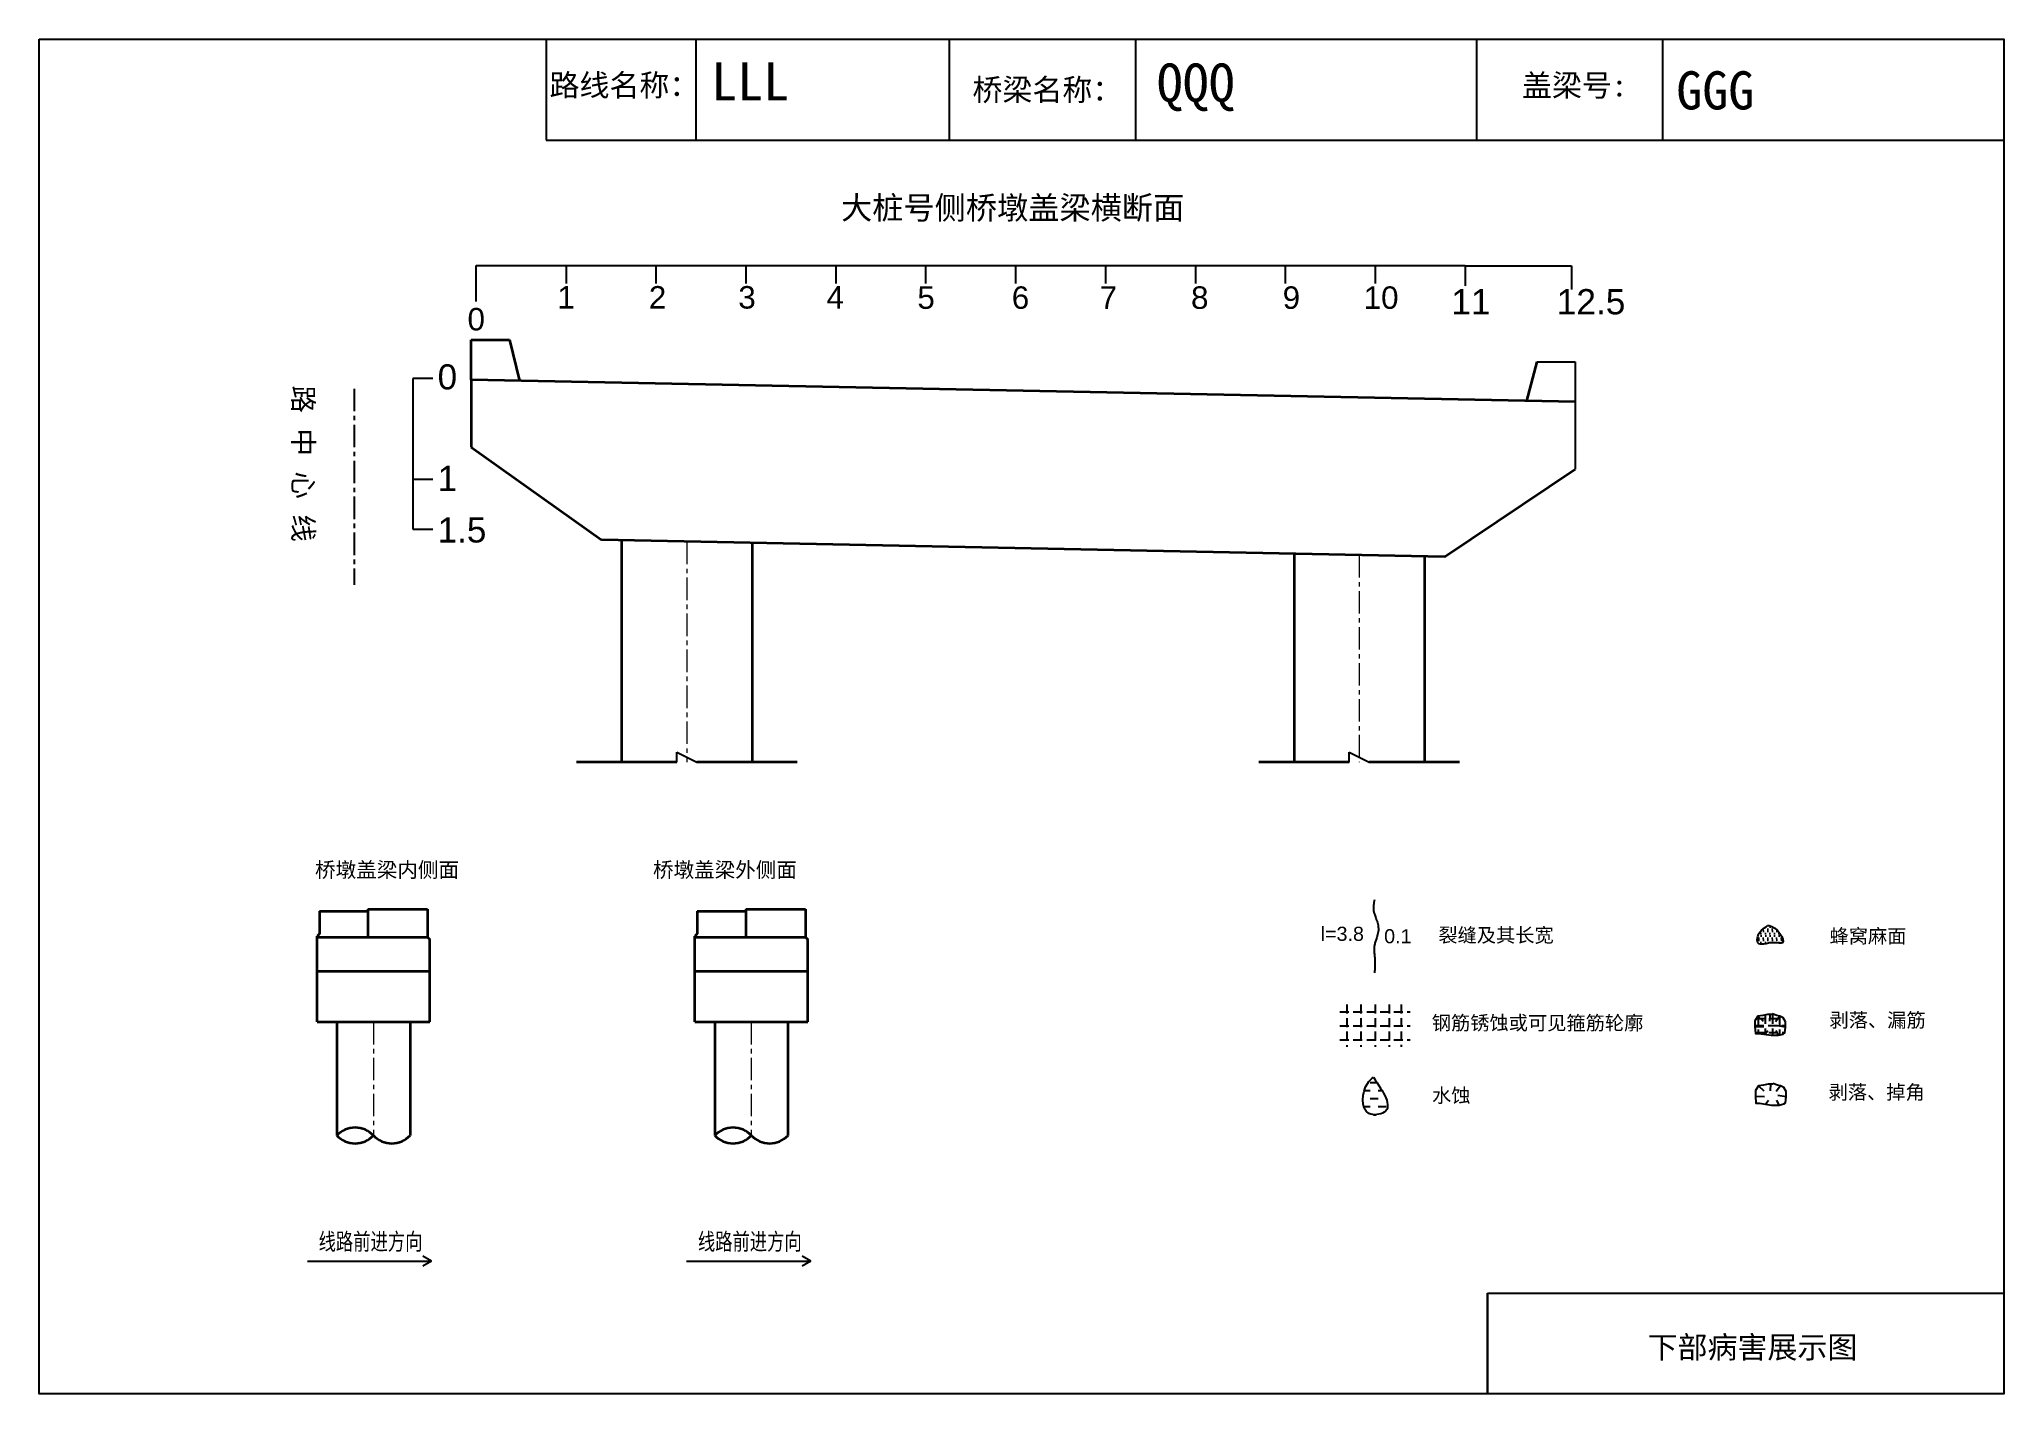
# Model space of a CAD drawing. Header units: millimetres. Extents: x 0 to 219, y 0 to 151.
import ezdxf
from ezdxf.enums import TextEntityAlignment as Align

# ---------------------------------------------------------------- set-up
doc = ezdxf.new("R2010")
doc.units = ezdxf.units.MM
for name, pattern in [('CENTER', [2, 1.25, -0.25, 0.25, -0.25]), ('DASHED', [0.75, 0.5, -0.25]), ('EBG_CENTER', [1.1, 0.8, -0.15, 0, -0.15])]:
    doc.linetypes.add(name, pattern=pattern)
doc.layers.add('Center', color=3, linetype='EBG_CENTER', lineweight=18)
doc.layers.add('中粗实线', color=4, linetype='Continuous', lineweight=35)
for name, color, linetype in [('加固措施', 7, 'Continuous'), ('图层1', 7, 'Continuous'), ('文字', 1, 'Continuous'), ('病害', 5, 'Continuous')]:
    doc.layers.add(name, color=color, linetype=linetype)
doc.styles.add('HAN', font='', dxfattribs={"width": 0.75})
doc.styles.get("Standard").update_dxf_attribs({"font": 'arial.ttf'})
doc.styles.add('汉字', font='')
doc.styles.get('HAN').set_extended_font_data('SimSun')
doc.styles.get('汉字').set_extended_font_data('SimSun')

# ---------------------------------------------------------------- blocks, each defined once
blk = doc.blocks.new('88888')
for p, q in [((1245.415, -3599.279), (1245.261, -3599.19)), ((1243.215, -3599.279), (1245.415, -3599.279)), ((1245.415, -3599.279), (1245.261, -3599.367))]:
    blk.add_line(p, q)
at = {"layer": '文字', "color": 0, "style": 'HAN', "width": 0.75}
blk.add_text('线路前进方向', height=0.3, dxfattribs=at).set_placement((1244.335, -3599.082), align=Align.CENTER)
blk = doc.blocks.new('adfsd')
at = {"lineweight": -2, "ltscale": 0.5}
for p, q in [((1140.897, -3083.694), (1140.936, -3083.729)), ((1140.983, -3083.682), (1140.981, -3083.729)), ((1141.053, -3083.694), (1141.022, -3083.735)), ((1140.876, -3083.768), (1140.94, -3083.769)), ((1140.948, -3083.824), (1140.969, -3083.796)), ((1141.045, -3083.83), (1141.028, -3083.796)), ((1141.094, -3083.772), (1141.036, -3083.763))]:
    blk.add_line(p, q, dxfattribs=at)
blk.add_lwpolyline([(1141, -3083.682), (1140.967, -3083.682), (1140.934, -3083.69), (1140.897, -3083.694), (1140.876, -3083.727), (1140.876, -3083.768), (1140.88, -3083.818), (1140.905, -3083.818), (1140.991, -3083.83), (1141.045, -3083.83), (1141.078, -3083.822), (1141.09, -3083.814), (1141.094, -3083.772), (1141.094, -3083.735), (1141.078, -3083.707), (1141.053, -3083.694), (1141.033, -3083.69), (1141, -3083.678)], dxfattribs=at)

msp = doc.modelspace()

# ---------------------------------------------------------------- hatches: boundary and pattern name
at = {"layer": '加固措施', "lineweight": -2}
h = msp.add_hatch(dxfattribs=at)
h.set_pattern_fill('DOTS', scale=0.313686)
h.set_pattern_definition([(0, (-1703.5158, -93.9647), (0.24898807, 0.49797614), [0, -0.49797614])])
edge = h.paths.add_edge_path()
edge.add_spline(control_points=[(192.24, 52.07), (191.77, 51.75), (191.11, 51.29), (191.04, 49.61), (192.6, 50.38), (194.73, 49.78), (193.15, 52.11), (192.29, 52.07), (192.24, 52.07)], knot_values=[0, 0, 0, 0, 5.205471, 7.397577, 12.944796, 16.169923, 23.88441, 24.400432, 24.400432, 24.400432, 24.400432], degree=3, periodic=0)
h = msp.add_hatch(dxfattribs=at)
h.set_pattern_fill('DASH', color=256, scale=0.282317)
h.set_pattern_definition([(0, (-1557.7293, -79.2157), (0.89635705, 0.89635705), [0.89635705, -0.89635705])])
edge = h.paths.add_edge_path()
edge.add_spline(control_points=[(148.39, 35.2), (148.17, 35), (147.12, 34.07), (146.84, 30.7), (151.05, 31.3), (149.49, 33.58), (148.39, 35.2)], knot_values=[0, 0, 0, 0, 3.237042, 15.187225, 21.182779, 35.601669, 35.601669, 35.601669, 35.601669], degree=3, periodic=0)
at = {"layer": '病害', "lineweight": -2}
h = msp.add_hatch(dxfattribs=at)
h.set_pattern_fill('DOTS', color=4, scale=0.313686, style=0)
h.set_pattern_definition([(0, (-3005.00644, -279.48155), (0.24898807, 0.49797614), [0, -0.49797614])])
edge = h.paths.add_edge_path()
edge.add_spline(control_points=[(192.24, 52.07), (191.77, 51.75), (191.11, 51.29), (191.04, 49.61), (192.6, 50.38), (194.73, 49.78), (193.15, 52.11), (192.29, 52.07), (192.24, 52.07)], knot_values=[0, 0, 0, 0, 1.041094, 1.479515, 2.588959, 3.233985, 4.776882, 4.880086, 4.880086, 4.880086, 4.880086], degree=3, periodic=0)

# ---------------------------------------------------------------- linework, layer by layer
at = {"color": 0, "linetype": 'ByBlock'}
for p, q in [((0, 150.65), (218.51, 150.65)), ((0, 0), (0, 150.65)), ((56.37, 150.65), (56.37, 139.45)), ((101.21, 150.65), (101.21, 139.45)), ((159.86, 150.65), (159.86, 139.45)), ((180.57, 150.63), (180.57, 139.43)), ((218.51, 150.65), (218.51, 0)), ((56.37, 139.45), (218.51, 139.45)), ((161.09, 0), (161.09, 11.2)), ((161.09, 11.2), (218.51, 11.2)), ((218.51, 0), (0, 0))]:
    msp.add_line(p, q, dxfattribs=at)
at = {"color": 0}
for p, q in [((48.59, 121.49), (48.59, 125.49)), ((48.59, 125.49), (58.59, 125.49)), ((58.59, 125.49), (58.59, 123.49)), ((58.59, 125.49), (68.59, 125.49)), ((68.59, 125.49), (78.59, 125.49)), ((68.59, 125.49), (68.59, 123.49)), ((78.59, 125.49), (88.59, 125.49)), ((78.59, 125.49), (78.59, 123.49)), ((88.59, 125.49), (98.59, 125.49)), ((88.59, 125.49), (88.59, 123.49)), ((98.59, 125.49), (108.59, 125.49)), ((98.59, 125.49), (98.59, 123.49)), ((108.59, 125.49), (118.59, 125.49)), ((108.59, 125.49), (108.59, 123.49)), ((118.59, 125.49), (128.59, 125.49)), ((118.59, 125.49), (118.59, 123.49)), ((128.59, 125.49), (138.59, 125.49)), ((128.59, 125.49), (128.59, 123.49)), ((128.59, 125.49), (136.59, 125.49)), ((138.59, 125.49), (148.59, 125.49)), ((138.59, 125.49), (138.59, 123.49)), ((138.59, 125.49), (140.59, 125.49)), ((148.59, 125.49), (158.59, 125.49)), ((148.59, 125.49), (148.59, 123.49)), ((158.6, 125.46), (158.6, 123.22)), ((43.78, 112.91), (41.55, 112.91)), ((41.55, 112.91), (41.55, 96.16)), ((41.55, 101.74), (43.78, 101.74)), ((41.55, 96.16), (43.78, 96.16)), ((70.91, 70.26), (70.91, 71.37)), ((145.71, 70.26), (145.71, 71.37))]:
    msp.add_line(p, q, dxfattribs=at)
at = {"linetype": 'ByBlock'}
for p, q in [((158.6, 125.46), (170.42, 125.46)), ((170.42, 125.46), (170.42, 122.82)), ((166.56, 114.79), (170.83, 114.79)), ((170.83, 114.79), (170.83, 110.32)), ((170.83, 110.32), (170.83, 102.84)), ((70.91, 71.37), (73.14, 70.26)), ((145.71, 71.37), (147.94, 70.26))]:
    msp.add_line(p, q, dxfattribs=at)
at = {"color": 1, "linetype": 'CENTER', "ltscale": 2}
msp.add_line((35.03, 111.78), (35.03, 89.99), dxfattribs=at)
at = {"color": 1, "linetype": 'DASHED', "ltscale": 2}
for p, q in [((144.66, 42.49), (152.5, 42.49)), ((145.44, 43.28), (145.44, 38.57)), ((147.01, 43.28), (147.01, 38.57)), ((148.58, 43.28), (148.58, 38.57)), ((150.15, 43.28), (150.15, 38.57)), ((151.49, 43.29), (151.49, 38.58)), ((190.98, 41.74), (194.02, 41.74)), ((191.2, 42.01), (191.2, 40.07)), ((191.99, 42.13), (191.99, 39.97)), ((192.77, 42.13), (192.77, 39.87)), ((193.56, 42.01), (193.56, 39.9)), ((144.66, 40.92), (152.5, 40.92)), ((144.66, 39.36), (152.5, 39.36)), ((190.82, 40.96), (194.24, 40.96)), ((190.88, 40.17), (194.18, 40.17))]:
    msp.add_line(p, q, dxfattribs=at)
at = {"color": 0, "linetype": 'ByBlock'}
msp.add_lwpolyline([(0, 150.65), (218.51, 150.65), (218.51, 0), (0, 0)], close=True, dxfattribs=at)
at = {"lineweight": -2}
msp.add_spline([(192.24, 52.07), (191.15, 50.86), (191.15, 50.17), (192.89, 50.17), (193.9, 50.17), (192.4, 52.07), (192.24, 52.07)], degree=3, dxfattribs=at)
at = {"layer": 'Center', "color": 1, "linetype": 'CENTER', "ltscale": 2}
for p, q in [((72.03, 94.77), (72.03, 70.26)), ((146.83, 93.27), (146.83, 70.26)), ((37.17, 41.36), (37.17, 28.72)), ((79.2, 41.36), (79.2, 28.72))]:
    msp.add_line(p, q, dxfattribs=at)
at = {"layer": '中粗实线', "color": 0}
for p, q in [((48.03, 112.78), (48.03, 117.24)), ((48.03, 117.24), (52.3, 117.24)), ((52.3, 117.24), (53.42, 112.67)), ((166.56, 114.79), (165.44, 110.43)), ((48.03, 112.78), (48.03, 105.3)), ((170.83, 110.32), (48.03, 112.78)), ((48.03, 105.3), (62.54, 94.96)), ((156.32, 93.08), (170.83, 102.84)), ((156.32, 93.08), (62.54, 94.96)), ((64.77, 94.91), (64.77, 70.26)), ((79.28, 94.62), (79.28, 70.26)), ((139.57, 93.42), (139.57, 70.26)), ((154.09, 93.13), (154.09, 70.26)), ((70.91, 70.26), (59.75, 70.26)), ((84.31, 70.26), (73.14, 70.26)), ((145.71, 70.26), (135.66, 70.26)), ((157.99, 70.26), (147.94, 70.26)), ((31.15, 53.66), (36.54, 53.66)), ((31.15, 53.66), (31.15, 51.15)), ((36.54, 53.91), (43.19, 53.91)), ((36.54, 53.91), (36.54, 50.77)), ((43.19, 53.91), (43.19, 50.77)), ((73.18, 53.66), (78.58, 53.66)), ((73.18, 53.66), (73.18, 51.15)), ((78.58, 53.91), (85.23, 53.91)), ((78.58, 53.91), (78.58, 50.77)), ((85.23, 53.91), (85.23, 50.77)), ((31.15, 51.15), (30.9, 50.9)), ((30.9, 41.36), (30.9, 50.9)), ((30.9, 50.77), (43.19, 50.77)), ((43.19, 50.77), (43.44, 50.52)), ((43.44, 41.36), (43.44, 50.52)), ((73.18, 51.15), (72.93, 50.9)), ((72.93, 41.36), (72.93, 50.9)), ((72.93, 50.77), (85.23, 50.77)), ((85.23, 50.77), (85.48, 50.52)), ((85.48, 41.36), (85.48, 50.52)), ((30.9, 47.01), (43.44, 47.01)), ((72.93, 47.01), (85.48, 47.01)), ((30.9, 41.36), (43.44, 41.36)), ((33.09, 41.36), (33.09, 28.72)), ((41.25, 41.36), (41.25, 28.72)), ((72.93, 41.36), (85.48, 41.36)), ((75.13, 41.36), (75.13, 28.72)), ((83.28, 41.36), (83.28, 28.72))]:
    msp.add_line(p, q, dxfattribs=at)
for centre, start, end in [((35.13, 26.79), 43.4434, 136.5566), ((35.13, 30.65), 223.4434, 316.5566), ((39.21, 30.65), 223.4434, 316.5566), ((77.17, 26.79), 43.4434, 136.5566), ((77.17, 30.65), 223.4434, 316.5566), ((81.24, 30.65), 223.4434, 316.5566)]:
    msp.add_arc(centre, 2.81, start, end, dxfattribs=at)
at = {"layer": '加固措施', "lineweight": -2}
msp.add_spline([(148.39, 35.2), (147.76, 34.54), (147.9, 31.17), (149.59, 31.31), (148.39, 35.2)], degree=3, dxfattribs=at)
at = {"layer": '图层1', "lineweight": -2}
msp.add_open_spline([(148.51, 54.92), (148.49, 54.82), (148.47, 54.72), (148.43, 54.43), (148.4, 54.25), (148.39, 54), (148.39, 53.91), (148.4, 53.79), (148.41, 53.74), (148.42, 53.64), (148.43, 53.59), (148.48, 53.42), (148.52, 53.29), (148.64, 53), (148.7, 52.84), (148.82, 52.5), (148.88, 52.31), (148.94, 51.99), (148.95, 51.87), (148.96, 51.62), (148.95, 51.5), (148.92, 51.27), (148.89, 51.17), (148.84, 50.96), (148.81, 50.86), (148.73, 50.6), (148.68, 50.46), (148.59, 50.19), (148.55, 50.06), (148.51, 49.89), (148.5, 49.83), (148.49, 49.73), (148.48, 49.69), (148.47, 49.6), (148.47, 49.55), (148.47, 49.38), (148.47, 49.25), (148.5, 48.97), (148.51, 48.82), (148.54, 48.55), (148.55, 48.44), (148.57, 48.24), (148.57, 48.14), (148.57, 47.95), (148.57, 47.86), (148.57, 47.58), (148.56, 47.4), (148.54, 47.09), (148.53, 46.95), (148.52, 46.82)], degree=3, knots=[0, 0, 0, 0, 0.93103, 0.93103, 2.904338, 2.904338, 3.933552, 3.933552, 4.598026, 4.598026, 5.2625, 5.2625, 6.799065, 6.799065, 8.335629, 8.335629, 9.872194, 9.872194, 10.744529, 10.744529, 11.616864, 11.616864, 12.4892, 12.4892, 13.361535, 13.361535, 14.755665, 14.755665, 16.149795, 16.149795, 16.835641, 16.835641, 17.410365, 17.410365, 17.98509, 17.98509, 19.45733, 19.45733, 20.929571, 20.929571, 21.910052, 21.910052, 22.722819, 22.722819, 23.535585, 23.535585, 25.161117, 25.161117, 26.428502, 26.428502, 26.428502, 26.428502], dxfattribs=at)
at = {"layer": '病害', "color": 5}
for p, q in [((56.37, 150.65), (56.37, 139.45)), ((101.21, 150.65), (101.21, 139.45)), ((159.86, 150.65), (159.86, 139.45)), ((218.51, 150.65), (218.51, 139.45)), ((56.37, 139.45), (159.63, 139.45)), ((159.63, 139.45), (218.51, 139.45)), ((161.09, 11.2), (218.51, 11.2)), ((161.09, 11.2), (161.09, 0)), ((218.51, 11.2), (218.51, 0))]:
    msp.add_line(p, q, dxfattribs=at)
at = {"layer": '病害', "color": 0}
for p, q in [((73.02, 150.65), (73.02, 139.45)), ((121.92, 150.65), (121.92, 139.45))]:
    msp.add_line(p, q, dxfattribs=at)

# ---------------------------------------------------------------- block references
at = {"color": 0, "xscale": 15.68428784757032, "yscale": 15.68428784757032, "zscale": 15.68428784757032}
for p in [(-17703.01, 48407.55), (-17702.94, 48399.79)]:
    msp.add_blockref('adfsd', p, dxfattribs=at)
at = {"xscale": 6.273715139028127, "yscale": 6.273715139028127, "zscale": 6.273715139028127}
for p in [(-7769.76, 22595.6), (-7727.57, 22595.6)]:
    msp.add_blockref('88888', p, dxfattribs=at)

# ---------------------------------------------------------------- texts
for s, height, p in [('1', 2.5, (57.62, 120.7)), ('2', 2.5, (67.8, 120.7)), ('3', 2.5, (77.75, 120.7)), ('4', 2.5, (87.56, 120.7)), ('5', 2.5, (97.67, 120.67)), ('6', 2.5, (108.17, 120.67)), ('7', 2.5, (117.94, 120.67)), ('8', 2.5, (128.11, 120.67)), ('9', 2.5, (138.3, 120.67)), ('10', 2.5, (147.31, 120.67)), ('11', 2.806, (157.06, 120.06)), ('12.5', 2.806, (168.79, 120.06)), ('0', 2.5, (47.63, 118.27)), ('0', 2.79, (44.31, 111.71)), ('1', 2.79, (44.31, 100.42)), ('1.5', 2.791, (44.31, 94.68))]:
    msp.add_text(s, height=height).set_placement(p)
msp.add_text('路  中  心  线', height=2.233, rotation=270).set_placement((28.24, 112.14))
at = {"char_height": 4.25, "attachment_point": 1}
for s, insert, width in [('{\\fSimSun|b0|i0|c134|p2;LLL}', (74.75, 148.1), 26.4585), ('{\\fSimSun|b0|i0|c134|p2;QQQ}', (124.3, 147.96), 35.3224), ('{\\fSimSun|b0|i0|c134|p2;GGG}', (182.09, 147.1), 36.2687)]:
    msp.add_mtext(s, dxfattribs=dict(at, insert=insert, width=width))
at = {"layer": '图层1', "style": '汉字'}
for s, p in [('路线名称：', (56.75, 144.33)), ('桥梁名称：', (103.8, 143.82)), ('盖梁号:', (164.92, 144.3)), ('下部病害展示图', (178.89, 3.95))]:
    msp.add_text(s, height=2.444, dxfattribs=at).set_placement(p)
at = {"layer": '图层1', "lineweight": -2, "attachment_point": 1}
for s, insert, char_height in [('l=3.8', (142.53, 51.94), 1.568), ('0.1', (149.59, 51.67), 1.568), ('裂缝及其长宽', (155.62, 51.79), 1.568), ('蜂窝麻面', (199.13, 51.69), 1.568), ('钢筋锈蚀或可见箍筋轮廓', (154.89, 42.03), 1.5684), ('剥落、漏筋', (199.13, 42.34), 1.568), ('水蚀', (154.92, 33.96), 1.568), ('剥落、掉角', (199.03, 34.32), 1.568)]:
    msp.add_mtext(s, dxfattribs=dict(at, insert=insert, char_height=char_height))
at = {"layer": '文字', "color": 0}
for s, height, p in [('大桩号侧桥墩盖梁横断面', 2.5438, (108.27, 130.64)), ('桥墩盖梁内侧面', 1.677, (38.68, 57.44)), ('桥墩盖梁外侧面', 1.677, (76.27, 57.44))]:
    msp.add_text(s, height=height, dxfattribs=at).set_placement(p, align=Align.CENTER)

doc.saveas('drawing.dxf')
